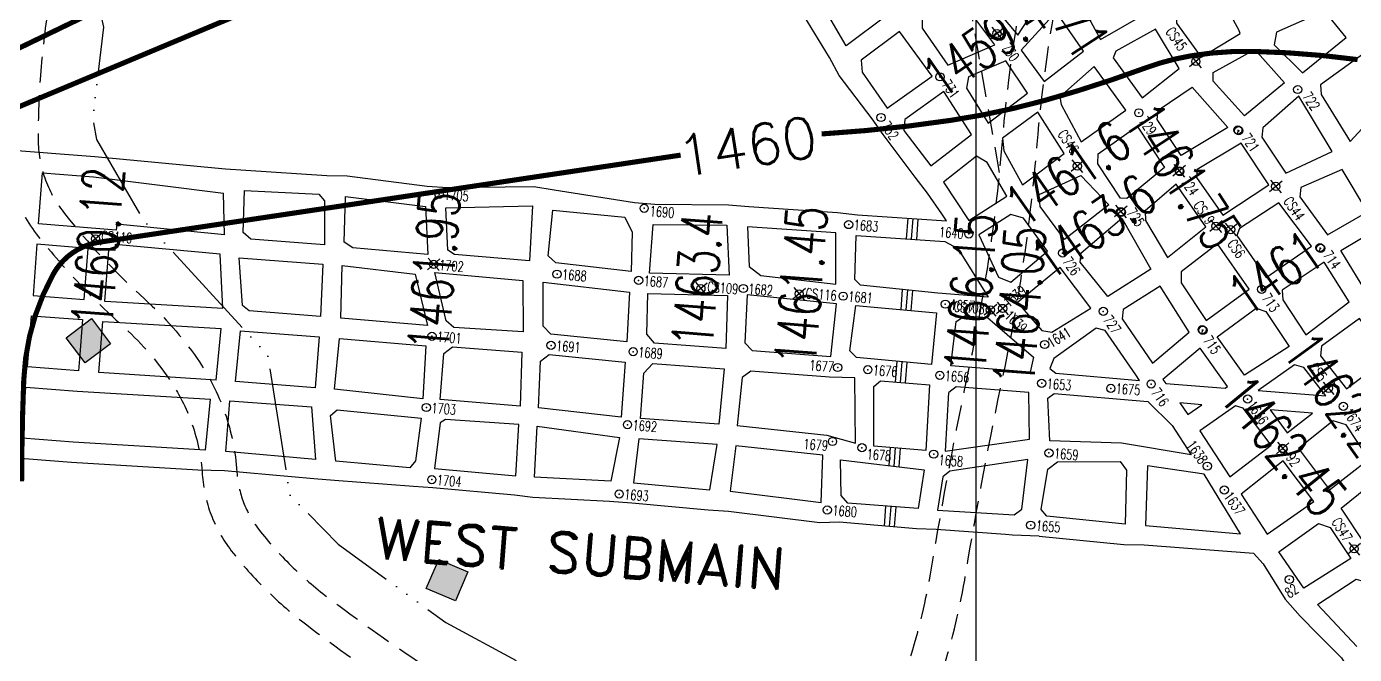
# Model space of a CAD drawing. Header units: inches. Extents: x 10131215 to 10153225, y 3476725 to 3491422.
# Drawn here: x 10141072 to 10142370, y 3482642 to 3483256 of the extents above; entities that cross this region are included whole.
import ezdxf
from ezdxf.enums import TextEntityAlignment as Align

# ---------------------------------------------------------------- set-up
doc = ezdxf.new("R2010")
doc.units = ezdxf.units.IN
doc.header["$LTSCALE"] = 100
doc.header["$MEASUREMENT"] = 0
doc.header["$PDMODE"] = 32
doc.header["$PDSIZE"] = 8
doc.linetypes.add('DASHED2', pattern=[0.375, 0.25, -0.125])
doc.linetypes.add('STREAM', pattern=[1.5, 1, -0.125, 0, -0.125, 0, -0.125, 0, -0.125])
for name, color, linetype in [('BUILDINGS', 7, 'CONTINUOUS'), ('ELEVATIONS-UPEER MASON-CONTOURS', 175, 'CONTINUOUS'), ('ELEVATIONS-UPPER MASON-SPOT', 175, 'CONTINUOUS'), ('GRID COORDINATES-VA SOUTH NAD27', 252, 'CONTINUOUS'), ('MINE WORKINGS-ADVANCED-SURVEYED', 7, 'CONTINUOUS'), ('PANEL AND MAINS LABELS', 4, 'CONTINUOUS'), ('ROADS', 34, 'DASHED2'), ('SEALS-EXISTING', 10, 'CONTINUOUS'), ('SPADS-CONTROL SURVEY-LABELS', 230, 'CONTINUOUS'), ('SPADS-CONTROL SURVEY-SYMBOLS', 230, 'CONTINUOUS'), ('SPADS-LABEL', 90, 'CONTINUOUS'), ('SPADS-SYMBOL', 90, 'CONTINUOUS'), ('WATER-SURFACE', 140, 'STREAM')]:
    doc.layers.add(name, color=color, linetype=linetype)
doc.styles.add('LEG', font='ROMAND')
doc.styles.add('LEV', font='SIMPLEX.shx', dxfattribs={"width": 0.7, "height": 40})
doc.styles.add('SP', font='SIMPLEX', dxfattribs={"width": 0.75, "height": 12})
doc.styles.get("Standard").update_dxf_attribs({"font": 'simplex.shx'})

# ---------------------------------------------------------------- blocks, each defined once
blk = doc.blocks.new('CS')
at = {"layer": 'SPADS-CONTROL SURVEY-SYMBOLS'}
for p, q in [((-5.7, 5.7), (5.7, -5.7)), ((5.7, 5.7), (-5.7, -5.7))]:
    blk.add_line(p, q, dxfattribs=at)
blk.add_circle((0, 0), 4, dxfattribs=at)
blk = doc.blocks.new('SS')
at = {"layer": 'SPADS-CONTROL SURVEY-SYMBOLS'}
blk.add_line((0, 0), (0, -4), dxfattribs=at)
blk.add_circle((0, 0), 4, dxfattribs=at)

msp = doc.modelspace()

# ---------------------------------------------------------------- linework, layer by layer
at = {"layer": 'BUILDINGS'}
for points in [[(10141110.3, 3482951.5), (10141135, 3482970.2), (10141153.7, 3482945.5), (10141129, 3482926.8)], [(10141462.4, 3482706.2), (10141474.5, 3482734.7), (10141503, 3482722.6), (10141490.9, 3482694.1)]]:
    msp.add_lwpolyline(points, close=True, dxfattribs=at)
for points in [[(10141135, 3482970.2), (10141153.7, 3482945.5), (10141110.3, 3482951.5), (10141129, 3482926.8)], [(10141474.5, 3482734.7), (10141503, 3482722.6), (10141462.4, 3482706.2), (10141490.9, 3482694.1)]]:
    msp.add_solid(points, dxfattribs=at)
at = {"layer": 'ELEVATIONS-UPEER MASON-CONTOURS', "const_width": 5}
for points in [[(10135978.9, 3483263.2, 0), (10135880.2, 3483248.3, 0.000547)], [(10136147.8, 3483288.5, 0.000001), (10135988.5, 3483264.7, 0.000023)], [(10139638.8, 3483431.7, 0.000001), (10139693.5, 3483463.7, 0.000011)], [(10138804.9, 3484318.7, 0.000002), (10138743.6, 3484310, 0.000372)], [(10139736.4, 3483488.8, -0.000003), (10139816.9, 3483535.8, -0.000201)], [(10141230, 3483314.7), (10140979, 3483193.4), (10140728, 3483072, 0.270692), (10140698, 3483027.4, -0.132528), (10140664.7, 3482928.9, -0.038708), (10140581.1, 3482822.9, -0.136458), (10140548, 3482802.4, -0.002726), (10140477.8, 3482782.3, -0.001285), (10140328.5, 3482741), (10139979.7, 3482645.5), (10139630.9, 3482549.9, 0.563221), (10139617.7, 3482503.4, -0.501829), (10139608.4, 3482452.6, -0.000773), (10139561.6, 3482429.6, -0.000898), (10139521.4, 3482410, -0.000017), (10139463.3, 3482381.8, 0.000016), (10139401.8, 3482351.9, 0.001371), (10139380.3, 3482341.4, 0.000537), (10139325.6, 3482314.4)], [(10141301, 3483276.5), (10141059.2, 3483175.2), (10140817.3, 3483073.8, 0.392899), (10140791.4, 3483016.6, -0.127413), (10140803.4, 3482846.5, -0.029723), (10140756.5, 3482657.4, -0.132967), (10140732.8, 3482620.1, -0.117262), (10140657.7, 3482578.5, -0.024944), (10140269.1, 3482490.3, -0.001318), (10140142, 3482468.4, -0.012263), (10140128.2, 3482466.4, -0.025302), (10140065.6, 3482462.2, -0.019959), (10139986, 3482463.9, -0.084275), (10139944.9, 3482473.6, 0.1199), (10139915.3, 3482478.3, 0.064698), (10139876.3, 3482470.1, 0.023672), (10139775.5, 3482429.3, 0.000793), (10139737.2, 3482411.6, 0.000203), (10139587.9, 3482342.1, 0.002877), (10139488.9, 3482295.3, 0.001787), (10139330.2, 3482218.4)], [(10142372.7, 3483223.4, 0.028009), (10142270.8, 3483231.4, 0.046992), (10142209.9, 3483227.1, 0.047224), (10142164.9, 3483215.1, -0.021062), (10142065.5, 3483183.1, -0.030216), (10141975.7, 3483164.1, -0.021744), (10141848.8, 3483150.7)], [(10141711, 3483130), (10141426.9, 3483087.4), (10141142.9, 3483044.9, 0.234334), (10141097.5, 3483013.2, 0.116095), (10141068.9, 3482909.9, 0.008918), (10141066.8, 3482810.9, -0.007728)]]:
    msp.add_lwpolyline(points, format="xyb", dxfattribs=at)
at = {"layer": 'GRID COORDINATES-VA SOUTH NAD27'}
msp.add_line((10142000, 3476730), (10142000, 3490730), dxfattribs=at)
at = {"layer": 'MINE WORKINGS-ADVANCED-SURVEYED', "flags": 128}
for points in [[(10142040.7, 3483247.4), (10142065.8, 3483286), (10142035.8, 3483330.9), (10141999.8, 3483295.7)], [(10141912.8, 3483266.8), (10141872.8, 3483236.9), (10141853.5, 3483269.8), (10141851.9, 3483280.9), (10141883.6, 3483308.6)], [(10142137.4, 3483312.7), (10142095.4, 3483290.8), (10142121.3, 3483243), (10142165.7, 3483268.6)], [(10142018.2, 3483237.8), (10141986.8, 3483279.4), (10141978.5, 3483280.9), (10141947.2, 3483266.3), (10141947.1, 3483254.1), (10141972.3, 3483218)], [(10142258, 3483248.8), (10142256.5, 3483252.6), (10142239.8, 3483283.6), (10142195.7, 3483267.6), (10142195.6, 3483259), (10142219.8, 3483225.9)], [(10142066.3, 3483201.9), (10142104.9, 3483231.6), (10142078, 3483270.2), (10142043.8, 3483232.5)], [(10142318.7, 3483210.6), (10142361.5, 3483244.9), (10142342.6, 3483268.3), (10142334, 3483268.1), (10142293.4, 3483250.3), (10142291.2, 3483237.8)], [(10141956.7, 3483207.2), (10141925, 3483250.9), (10141887.5, 3483222.8), (10141888.3, 3483211.1), (10141912.8, 3483175.8)], [(10142136.5, 3483231.7), (10142133.9, 3483225), (10142162.1, 3483186.1), (10142198.4, 3483214.6), (10142175.1, 3483253.3)], [(10142049.9, 3483190.5), (10142029, 3483222.2), (10141992.4, 3483206.5), (10141990.5, 3483195.4), (10142011.7, 3483161.4)], [(10142301.1, 3483200.8), (10142262.1, 3483168.5), (10142231.4, 3483202.2), (10142231.5, 3483210.8), (10142272.4, 3483233.2)], [(10142401, 3483181.9), (10142378.8, 3483229.4), (10142336.6, 3483198.7), (10142337.1, 3483189.3), (10142365.4, 3483143.2)], [(10142081.6, 3483186.9), (10142083.1, 3483179.5), (10142102.4, 3483143), (10142146.2, 3483173.9), (10142115.2, 3483216.8)], [(10142210.9, 3483196.6), (10142245.7, 3483157.1), (10142200.3, 3483129.5), (10142176.9, 3483164.8), (10142177.9, 3483174)], [(10141995.2, 3483150), (10141968.4, 3483192.1), (10141930.3, 3483164.8), (10141929.1, 3483154.2), (10141955.7, 3483119.5)], [(10142315.2, 3483187.5), (10142280.1, 3483156.7), (10142279.2, 3483147.5), (10142302.4, 3483112.5), (10142347.8, 3483133.4)], [(10142086, 3483131.6), (10142060.2, 3483172.1), (10142025.5, 3483146.7), (10142026.9, 3483134.3), (10142045.3, 3483100.8)], [(10142183.9, 3483118), (10142147.2, 3483087.5), (10142140.8, 3483088), (10142118.7, 3483121.4), (10142119, 3483131.4), (10142157.1, 3483158.3)], [(10142285.9, 3483101.1), (10142258.8, 3483141.8), (10142215.8, 3483115.9), (10142215.2, 3483108.1), (10142240.9, 3483071.2)], [(10142029.7, 3483089.9), (10142010.5, 3483122.8), (10142000.1, 3483129), (10141967.9, 3483103.7), (10141992.8, 3483066.1)], [(10142129.5, 3483081.4), (10142086.1, 3483047.5), (10142062.4, 3483079.8), (10142061.6, 3483091.4), (10142102.3, 3483110)], [(10142382.5, 3483074.5), (10142357.5, 3483115.8), (10142317.1, 3483098.3), (10142316.1, 3483089.2), (10142343.3, 3483052)], [(10141362.8, 3483042.4), (10141291, 3483047.9), (10141283.5, 3483054.5), (10141284.6, 3483095.3), (10141357.5, 3483091.7), (10141363, 3483085.2)], [(10142195.3, 3483101.6), (10142165.1, 3483075.6), (10142165.5, 3483066.2), (10142186.9, 3483029.9), (10142224.4, 3483059.8)], [(10141390.6, 3483039.3), (10141382, 3483045), (10141383.4, 3483089.7), (10141461.7, 3483079.7), (10141464, 3483032.8)], [(10141563.1, 3483026.8), (10141490.1, 3483032.7), (10141483.4, 3483037.2), (10141481.6, 3483078.3), (10141566.3, 3483080.5)], [(10142327.6, 3483041.1), (10142295.7, 3483083.5), (10142257.2, 3483058.2), (10142254.6, 3483051.5), (10142283.2, 3483010.2)], [(10141656.6, 3483069.4), (10141663.5, 3483054.8), (10141662.6, 3483016.1), (10141589.1, 3483024.8), (10141581.6, 3483031.4), (10141586, 3483076.1)], [(10142069.6, 3483036.1), (10142046, 3483068.4), (10142033.7, 3483072), (10142002.5, 3483052.2), (10142021.7, 3483010.7), (10142033.7, 3483005.7)], [(10142128.5, 3482991.8), (10142101.5, 3483025.4), (10142102.4, 3483034.5), (10142142.2, 3483068.3), (10142170.5, 3483018.6)], [(10141758.3, 3483012.7), (10141680.5, 3483014.7), (10141684.1, 3483062.2), (10141756.3, 3483061.5)], [(10141862.8, 3483003.7), (10141862.6, 3483054.1), (10141776.3, 3483059.9), (10141778, 3483021.2), (10141789.4, 3483012.3)], [(10142383.5, 3482992.3), (10142356.3, 3483036.7), (10142393.4, 3483058.9), (10142421.9, 3483017.8)], [(10141131.9, 3483038.8), (10141081.8, 3483042.8), (10141078, 3482992.9), (10141127.9, 3482988.9)], [(10142011.5, 3482991.2), (10141962.5, 3482994.9), (10141886.8, 3483002.8), (10141881.2, 3483008.3), (10141882.5, 3483051.5), (10141969.3, 3483045.7), (10141981.8, 3483038.7)], [(10142266.8, 3482998.8), (10142235.9, 3483043.3), (10142200.2, 3483016), (10142200.4, 3483005.2), (10142224.7, 3482968.2)], [(10141359.1, 3482972.2), (10141289.3, 3482977.6), (10141282.7, 3482983.1), (10141279.6, 3483029.7), (10141361.3, 3483023.5)], [(10141380.3, 3483022), (10141451.5, 3483013.7), (10141463.4, 3482963.3), (10141379, 3482970.7)], [(10141557.2, 3482957.1), (10141489.4, 3482961.3), (10141481.8, 3482967.9), (10141470.6, 3483015.2), (10141556.6, 3483007.3)], [(10142064, 3482958.5), (10142073.8, 3482956.8), (10142112.1, 3482980.3), (10142081.9, 3483020.2), (10142040.2, 3482985.8)], [(10142364.5, 3482986.4), (10142339.9, 3483025.3), (10142299, 3482998.1), (10142299.5, 3482988.6), (10142322.1, 3482954.4)], [(10141661, 3482996.1), (10141658.3, 3482947.3), (10141584.2, 3482955), (10141576.7, 3482962.6), (10141576.5, 3483005.7)], [(10142208.2, 3482957), (10142179.6, 3483001.8), (10142143.5, 3482979), (10142142.5, 3482969.9), (10142172.2, 3482926.7)], [(10141755.1, 3482940.9), (10141685.3, 3482946.2), (10141677.9, 3482954.8), (10141679, 3482994.8), (10141756.8, 3482992.8)], [(10141857.9, 3482933), (10141863.3, 3482984.6), (10141775.9, 3482993.3), (10141773.6, 3482946.5), (10141781, 3482938.9)], [(10141961, 3482975.9), (10141956.1, 3482925.3), (10141882.9, 3482932), (10141876.4, 3482938.6), (10141882.2, 3482983.1)], [(10142262, 3482914.9), (10142235.4, 3482952.4), (10142273.6, 3482980.4), (10142283.1, 3482977.2), (10142305.7, 3482943)], [(10142052.8, 3482917.9), (10141975, 3482923.9), (10141980.4, 3482967.4), (10141988.9, 3482972.8), (10142011, 3482971.2), (10142018.6, 3482964.6), (10142055.9, 3482932.6)], [(10142361.7, 3482901.5), (10142401.5, 3482931.8), (10142374.5, 3482970.2), (10142337.3, 3482943.1), (10142336.4, 3482933.9)], [(10141353.8, 3482902.6), (10141276, 3482908.5), (10141280.8, 3482958.1), (10141357.6, 3482952.3)], [(10141377.5, 3482950.7), (10141461.9, 3482943.4), (10141458.9, 3482891.6), (10141372.7, 3482901.1)], [(10142155.8, 3482915.3), (10142126.1, 3482958.4), (10142117.2, 3482960.8), (10142075.8, 3482931.1), (10142072, 3482921.3), (10142077.6, 3482916.9), (10142159.4, 3482909.8)], [(10141554.2, 3482884.4), (10141475.9, 3482891.2), (10141479.4, 3482936), (10141487.9, 3482942.4), (10141555.7, 3482937.2)], [(10142243.4, 3482902.3), (10142245.4, 3482903.7), (10142218.8, 3482941.2), (10142182.4, 3482910.7), (10142185.3, 3482906.8)], [(10141656.8, 3482927.4), (10141652.7, 3482873.9), (10141572.2, 3482882.9), (10141574.1, 3482928.7), (10141582.6, 3482935.1)], [(10141748.4, 3482867.1), (10141671.6, 3482872.4), (10141675, 3482916.9), (10141683.8, 3482926.3), (10141753.6, 3482920.9)], [(10142341.5, 3482894.7), (10142320, 3482922.5), (10142311, 3482924.8), (10142275.4, 3482899.8)], [(10141854, 3482856.3), (10141882, 3482848.3), (10141881.4, 3482912.1), (10141856.4, 3482913), (10141779.5, 3482918.9), (10141771, 3482912.6), (10141766.4, 3482865.6)], [(10141950.7, 3482841.3), (10141899.8, 3482845.5), (10141899.8, 3482903.7), (10141906.2, 3482909.2), (10141954.4, 3482905.4)], [(10141354.1, 3482832.4), (10141266.4, 3482840.1), (10141270.5, 3482889.9), (10141350.3, 3482883.8)], [(10142209.9, 3482837.1), (10142142, 3482848.3), (10142071.9, 3482850.7), (10142069.8, 3482892.4), (10142076.2, 3482897), (10142167.8, 3482889.2), (10142191.4, 3482865.5)], [(10142206.9, 3482876.5), (10142220.3, 3482886), (10142198.9, 3482887.7)], [(10141374, 3482830.9), (10141368.7, 3482875.3), (10141375.2, 3482880.9), (10141457.3, 3482872.7), (10141451.8, 3482831), (10141446.3, 3482824.4)], [(10141550, 3482816.4), (10141552.7, 3482866.5), (10141481.3, 3482871.6), (10141476, 3482868.1), (10141470.3, 3482823.6)], [(10142287.4, 3482880.9), (10142303.8, 3482858.6), (10142328.5, 3482877.7)], [(10141651.1, 3482854), (10141642.9, 3482811.3), (10141568, 3482815.1), (10141570.6, 3482865)], [(10141746.8, 3482847.2), (10141670, 3482852.5), (10141664.8, 3482809.6), (10141739.5, 3482802.9)], [(10141848.3, 3482790.5), (10141849.9, 3482836.7), (10141764.8, 3482845.7), (10141759.5, 3482801.4)], [(10141943.2, 3482784.4), (10141874.4, 3482789.6), (10141867.9, 3482797.1), (10141867.3, 3482832), (10141949, 3482822.3)], [(10142037, 3482778.4), (10142044.4, 3482783.9), (10142050.5, 3482832.3), (10141974, 3482821.1), (10141967.4, 3482815.6), (10141962.1, 3482783)], [(10142222.7, 3482818.1), (10142167.3, 3482826.3), (10142165.5, 3482767.8), (10142258.2, 3482759.8)], [(10142379.1, 3482750.8), (10142356.7, 3482784.8), (10142390.6, 3482812.2), (10142401.5, 3482807.3), (10142425.2, 3482772.4)], [(10142320.3, 3482706.7), (10142295.7, 3482742.2), (10142334.5, 3482769.8), (10142346, 3482766), (10142366.1, 3482735.7)]]:
    msp.add_lwpolyline(points, close=True, dxfattribs=at)
for points in [[(10141266.2, 3483116.7), (10141286.1, 3483115.2), (10141365, 3483110.2), (10141385, 3483109.6), (10141463.1, 3483099.7), (10141483, 3483098.3), (10141567.6, 3483099.4), (10141587.4, 3483096.1), (10141665.8, 3483083.7), (10141685.7, 3483082.1), (10141757.9, 3483081.4), (10141777.8, 3483079.9), (10141864.2, 3483074), (10141884, 3483071.5), (10141970.9, 3483065.7), (10141966.3, 3483072.7), (10141952.3, 3483092.8), (10141940.1, 3483108.6), (10141908.9, 3483150), (10141898.1, 3483165.5), (10141866.1, 3483207.9), (10141856.4, 3483225.5), (10141831.4, 3483266.6)], [(10140890.1, 3483146.1), (10140965, 3483142), (10141138.5, 3483128.7), (10141266.2, 3483116.7)], [(10141265.2, 3483051.9), (10141159.8, 3483062.4), (10141159.4, 3483056.6), (10141083.3, 3483062.7), (10141087.2, 3483112.6), (10141137, 3483108.8), (10141264.3, 3483092.8)], [(10141265.2, 3483051.9), (10141264.3, 3483092.8)], [(10141260.8, 3483033.2), (10141158.3, 3483042.5), (10141157.9, 3483036.7), (10141151.9, 3483037.2), (10141147.9, 3482987.3), (10141154, 3482986.8), (10141263.4, 3482980.5)], [(10141263.4, 3482980.5), (10141260.8, 3483033.2)], [(10141123.4, 3482930.9), (10141122.5, 3482919.1), (10141072.7, 3482923.1), (10141076.5, 3482973), (10141126.3, 3482969.2), (10141123.4, 3482930.9)], [(10141257, 3482910), (10141142.4, 3482917.5), (10141146.3, 3482967.4), (10141261.9, 3482960.6)], [(10141257, 3482910), (10141261.9, 3482960.6)], [(10141246.5, 3482841.6), (10141117.2, 3482849.5), (10141067.3, 3482853.3), (10141071.1, 3482903.2), (10141121, 3482899.2), (10141251.6, 3482891.3)], [(10141972.9, 3482897.9), (10141969.7, 3482840.5), (10142052, 3482852.2), (10142051.2, 3482897.9), (10141980.4, 3482903.4), (10141973, 3482897.9)], [(10141246.5, 3482841.6), (10141251.6, 3482891.3)], [(10142260.8, 3482882.7), (10142253.3, 3482884.9), (10142218.5, 3482860.3)], [(10142218.5, 3482860.3), (10142247.8, 3482815.3), (10142288.2, 3482846.5), (10142260.8, 3482882.7)], [(10142348.8, 3482870.1), (10142315.1, 3482843.3), (10142345.1, 3482802.8)], [(10142345.1, 3482802.8), (10142383.6, 3482832.7), (10142361.5, 3482866.4), (10142348.8, 3482870.1)], [(10141239, 3482822), (10141115.6, 3482829.6), (10140965, 3482841.1), (10140890.4, 3482839.3)], [(10142061.5, 3482757.5), (10142035.5, 3482758.5), (10142028.4, 3482759), (10141960.7, 3482764.1), (10141941.7, 3482764.5), (10141866, 3482771.2), (10141846.9, 3482770.6), (10141757.9, 3482781.4), (10141738, 3482783), (10141663.3, 3482789.7), (10141641.4, 3482791.4), (10141566.4, 3482795.1), (10141548.5, 3482797.5), (10141468.9, 3482804.6), (10141449.9, 3482806.1), (10141372.6, 3482811.9), (10141352.6, 3482813.4), (10141265, 3482821.2), (10141239, 3482822)], [(10142069, 3482777), (10142063.5, 3482783.4), (10142069.8, 3482822.8), (10142079.4, 3482830.1), (10142140.6, 3482830.4), (10142146.9, 3482821.9), (10142145.6, 3482769.3), (10142069, 3482777)], [(10142329.8, 3482791.4), (10142299.8, 3482831.1), (10142258.8, 3482798.5), (10142284.4, 3482759.3)], [(10142284.4, 3482759.3), (10142329.8, 3482791.4)], [(10142061.5, 3482757.5), (10142144.1, 3482749.3), (10142164.1, 3482748.8), (10142270.8, 3482740.8), (10142280.3, 3482730.5), (10142301.8, 3482695.8), (10142316.6, 3482679.2), (10142334.3, 3482661.3), (10142356.9, 3482638.5), (10142392.6, 3482581)], [(10142372.1, 3482649.7), (10142333.5, 3482690.7), (10142371.4, 3482715.4), (10142385.1, 3482711.4), (10142409.5, 3482675.1)]]:
    msp.add_lwpolyline(points, dxfattribs=at)
at = {"layer": 'ROADS', "flags": 128}
for points in [[(10140106.5, 3483999.8, 0.002661), (10140136.6, 3483888.1, 0.194702), (10140195.5, 3483810.9, 0.067407), (10140286.4, 3483772.5, 0.080849), (10140396.7, 3483761.1, -0.097389), (10140539.1, 3483741.5, -0.031712), (10140749.1, 3483654.3, -0.063664), (10140982.5, 3483499.8, -0.091081), (10141034.9, 3483434.7, -0.16648), (10141060.2, 3483284.4, 0.041719), (10141049.1, 3483145.2, 0.167411), (10141081.1, 3483053.2, 0.042765), (10141164.7, 3482963.8, -0.057805), (10141210.6, 3482911.7, -0.135942), (10141243.4, 3482817.8, 0.150038), (10141271.8, 3482743.2, 0.065618), (10141345.5, 3482670.6, 0.014862), (10141435, 3482607, 0.05754), (10141498.2, 3482574.7, -0.021034), (10141620.8, 3482522.8, -0.029813), (10141790.7, 3482429.6, -0.00987), (10141855.2, 3482387.3, -0.180741), (10141939, 3482268.1, -0.026113), (10141956.9, 3482181.4, 0.010836), (10141971.3, 3482098.5, -0.058416), (10141984.1, 3481934.5, -0.153165), (10141943.7, 3481821.2, -3.274859)], [(10142022.8, 3483113.1), (10141996.5, 3483262.1, -0.032361), (10141979.1, 3483419.1, -0.03005), (10141981.8, 3483612.6, 0.384389), (10141956, 3483645.9, 0.129312), (10141899.8, 3483641.5, -0.221765), (10141727.2, 3483658.7, -0.102556), (10141633.8, 3483744.1, 0.168018), (10141495.1, 3483841.5, 1.600029)], [(10141845.8, 3482434.6), (10141900.5, 3482549.1, 0.070615), (10141956.2, 3482726.1, -0.01124), (10141993.3, 3482923.1, 0.031581), (10142025.6, 3483143.4, -0.027895), (10142047.7, 3483302.6, -0.079604), (10142127.8, 3483520.1, -0.103597), (10142276, 3483689.7, -0.019638), (10142342.9, 3483736.1, -0.019638)], [(10141874.3, 3482415.4), (10141931.2, 3482534.5, 0.070615), (10141989.7, 3482720.6, -0.01124), (10142026.6, 3482916.1, 0.031581), (10142059.5, 3483140.6, -0.027895), (10142081.1, 3483296, -0.079604), (10142157.5, 3483503.5, -0.103597), (10142296.5, 3483662.5, -0.019638), (10142361.1, 3483707.4, 0.08866)], [(10141024.4, 3483506.7, -0.065169), (10141064.8, 3483450.9, -0.16648), (10141093.7, 3483278.9, 0.041719), (10141083, 3483145.3, 0.167411), (10141107.8, 3483074.2, 0.042765), (10141187.4, 3482989, -0.057805), (10141238.5, 3482931, -0.135942), (10141277.3, 3482820.1, 0.150038), (10141298.6, 3482764.1, 0.065618), (10141366, 3482697.7, 0.014862), (10141453.8, 3482635.3, 0.05754), (10141510, 3482606.5, -0.021034), (10141635.3, 3482553.6, -0.029813), (10141808.8, 3482458.4, -0.00987), (10141874.4, 3482415.3, -0.180741), (10141971.8, 3482276.7, -0.026113), (10141990.4, 3482186.5, 0.010836), (10142004.6, 3482105.1, -0.058416), (10142018.1, 3481933.1, -0.153165), (10141970.8, 3481800.7, -0.153165)]]:
    msp.add_lwpolyline(points, format="xyb", dxfattribs=at)
at = {"layer": 'SEALS-EXISTING'}
for p, q in [((10141933, 3483068.2), (10141931.4, 3483048.3)), ((10141938, 3483067.9), (10141936.4, 3483047.9)), ((10141943, 3483067.5), (10141941.4, 3483047.6)), ((10141927.6, 3482998.6), (10141926.1, 3482979.1)), ((10141932.6, 3482998), (10141931.1, 3482978.7)), ((10141937.6, 3482997.5), (10141936.1, 3482978.2)), ((10141922.2, 3482928.4), (10141920.7, 3482908.1)), ((10141927.2, 3482928), (10141925.6, 3482907.7)), ((10141932.2, 3482927.5), (10141930.6, 3482907.3)), ((10141915.7, 3482844.2), (10141914.4, 3482826.4)), ((10141920.7, 3482843.8), (10141919.3, 3482825.8)), ((10141925.7, 3482843.4), (10141924.3, 3482825.2)), ((10141911.3, 3482786.8), (10141909.8, 3482767.3)), ((10141916.3, 3482786.4), (10141914.8, 3482766.9)), ((10141921.3, 3482786.1), (10141919.8, 3482766.4))]:
    msp.add_line(p, q, dxfattribs=at)
at = {"layer": 'SPADS-SYMBOL'}
for p in [(10142021.9, 3483246.5), (10141964.5, 3483206.5), (10142314.2, 3483194.1), (10141906.9, 3483166.8), (10142158.9, 3483171.4), (10142256.5, 3483153.9), (10142199, 3483113.9), (10141474.9, 3483091.7), (10141675.3, 3483078), (10141875.3, 3483062.1), (10142141.8, 3483074.1), (10141992.7, 3483052.9), (10142336.6, 3483038.8), (10141469.6, 3483023.2), (10142084.4, 3483034.2), (10141590.2, 3483013.6), (10141669.9, 3483007.5), (10141772.3, 3482999.6), (10142279, 3482998.8), (10141869.9, 3482992.1), (10141969.7, 3482984.3), (10142025.7, 3482980.1), (10142124.1, 3482977.2), (10142221.5, 3482958.7), (10141467.9, 3482952.9), (10141584.3, 3482944), (10141664.6, 3482937.8), (10142066.9, 3482944.8), (10141864.5, 3482922.4), (10141894, 3482920.2), (10141964.3, 3482914.7), (10142063.9, 3482906.9), (10142131.5, 3482901.9), (10142170.9, 3482906.2), (10141462.5, 3482883.2), (10142265.2, 3482891.5), (10142358.8, 3482884.4), (10141659.1, 3482866.4), (10141859.4, 3482850), (10141888.2, 3482843.9), (10142300, 3482842.6), (10141958.4, 3482837.6), (10142071, 3482838.8), (10142225.9, 3482825.9), (10141467.8, 3482812.7), (10142242.5, 3482802.6), (10141650.9, 3482798.6), (10141854.3, 3482783.1), (10142053.2, 3482768.2), (10142305.9, 3482715.1)]:
    msp.add_point(p, dxfattribs=at)
at = {"layer": 'WATER-SURFACE', "flags": 128}
msp.add_lwpolyline([(10140287, 3486440.5), (10140404.6, 3486317.9), (10140483.6, 3486217.8), (10140546, 3486173.8), (10140678.6, 3486050.3), (10140769.7, 3485984.5), (10140857.6, 3485949), (10140925.3, 3485909.7), (10141001.4, 3485844.8), (10141101.9, 3485688.3), (10141108.5, 3485632.7), (10141132.9, 3485541), (10141197.6, 3485371.6), (10141212.9, 3485295.5), (10141212.6, 3485210.3), (10141222.4, 3485124.5), (10141234.9, 3485083.7), (10141219.4, 3484834.1), (10141211.4, 3484784.5), (10141194.2, 3484750.5), (10141184.9, 3484680.9), (10141143.8, 3484583.2), (10141129.6, 3484513.9), (10141124.3, 3484429.1), (10141055.2, 3484283), (10141050.6, 3484128), (10140994, 3484021.2), (10140961, 3483893), (10140967.3, 3483832.5), (10140991.6, 3483740.7), (10141056.9, 3483581.3), (10141106.6, 3483493.1), (10141117.5, 3483427.3), (10141127.4, 3483382.8), (10141141.9, 3483335.5), (10141139.1, 3483290.6), (10141146.9, 3483255), (10141136.4, 3483165.5), (10141140.1, 3483145.2), (10141185.4, 3483067.2), (10141307.4, 3482934.4), (10141329, 3482797.7), (10141376.1, 3482749.7), (10141481.5, 3482673), (10141607.5, 3482605.1), (10141744.1, 3482546.5), (10141806.5, 3482502.5), (10141923.5, 3482450.2), (10141951.6, 3482418.3), (10141987.1, 3482346), (10142044.7, 3482061.8), (10142044.4, 3482056.8), (10142039.5, 3481635)], dxfattribs=at)

# ---------------------------------------------------------------- block references
at = {"layer": 'SPADS-CONTROL SURVEY-SYMBOLS', "xscale": 1.000028516851045, "yscale": 1.000028516851045, "zscale": 1.000028516851045}
for name, p, rotation in [('CS', (10142020.3, 3483248.9), 355.6010289688139), ('CS', (10142214.6, 3483221.6), 355.6010292774272), ('SS', (10142255.7, 3483154.6), 355.6010293474256), ('CS', (10142098.7, 3483119.2), 355.6010291024587), ('CS', (10142198.3, 3483114.6), 355.6010292598176), ('CS', (10142292.7, 3483099.4), 355.6010294099173), ('CS', (10142141.2, 3483074.8), 355.601029172779), ('CS', (10142234.3, 3483060.5), 355.6010293207681), ('CS', (10141139, 3483048.1), 355.6010275937807), ('CS', (10142248.6, 3483057.2), 355.6010293436816), ('SS', (10142335.9, 3483039.6), 355.6010294826808), ('CS', (10141469.6, 3483023.2), 355.6010281172863), ('CS', (10141730.8, 3482999.5), 355.6010285311611), ('CS', (10141826.9, 3482994.3), 355.6010286831082), ('CS', (10142013.8, 3482978.6), 355.6010289791854), ('CS', (10142025.8, 3482980), 355.6010289979795), ('SS', (10142220.8, 3482959.4), 355.6010293073129), ('CS', (10142344.3, 3482902), 355.6010295064963), ('CS', (10142299.5, 3482843.3), 355.6010294403489), ('CS', (10142369.4, 3482745), 355.6010295581476)]:
    msp.add_blockref(name, p, dxfattribs=dict(at, rotation=rotation))

# ---------------------------------------------------------------- texts
at = {"layer": 'ELEVATIONS-UPEER MASON-CONTOURS'}
msp.add_text('1460', height=40, rotation=8.7332, dxfattribs=at).set_placement((10141846.8, 3483129), align=Align.RIGHT)
at = {"layer": 'ELEVATIONS-UPPER MASON-SPOT', "style": 'LEV', "width": 0.7}
for s, rotation, p in [('1457.71', 303.2549, (10142073.3, 3483295.9)), ('1459.4', 34.7892, (10142008.3, 3483237.7)), ('1461.75', 303.2549, (10142201.9, 3483109.6)), ('1461.6', 34.7892, (10142089.3, 3483112.2)), ('1460.12', 85.6011, (10141141.3, 3483040.2)), ('1463.6', 34.7892, (10142114.4, 3483060)), ('1461.95', 85.6011, (10141469.9, 3483016.3)), ('1463.4', 85.6011, (10141727.3, 3483008.2)), ('1461.45', 85.6011, (10141828.9, 3483002.4)), ('1466.15', 85.6011, (10141994.8, 3482995.4)), ('1464.05', 85.6011, (10142042.2, 3482982.9)), ('1461', 34.7892, (10142292.3, 3483014.8)), ('1462.21', 305.9993, (10142359.6, 3482886.2)), ('1462.45', 309.2752, (10142300.3, 3482845.7))]:
    msp.add_text(s, height=40, rotation=rotation, dxfattribs=at).set_placement(p, align=Align.MIDDLE)
at = {"layer": 'PANEL AND MAINS LABELS', "style": 'LEG'}
msp.add_text('WEST SUBMAIN', height=40.001, rotation=355.6011, dxfattribs=at).set_placement((10141612.9, 3482740.2), align=Align.MIDDLE)
at = {"layer": 'SPADS-CONTROL SURVEY-LABELS', "style": 'SP', "width": 0.7}
for s, rotation, p in [('CS45', 304.8733, (10142195.5, 3483243.6)), ('730', 304.8733, (10142033.4, 3483230.6)), ('CS46', 304.8733, (10142090, 3483143.3)), ('721', 304.8733, (10142268, 3483142.2)), ('724', 304.8355, (10142208.8, 3483099.6)), ('CS19', 304.8733, (10142222.7, 3483073.9)), ('CS44', 304.8733, (10142310.6, 3483077.7)), ('725', 304.8733, (10142155.7, 3483069.2)), ('CS110', 355.55, (10141159.9, 3483049.9)), ('CS6', 304.8733, (10142254.2, 3483038.6)), ('1702', 355.5293, (10141487, 3483021.7)), ('714', 304.8733, (10142347.6, 3483027.7)), ('CS109', 355.5293, (10141752.2, 3483000.1)), ('CS116', 355.5293, (10141848.4, 3482993.8)), ('CS108', 355.5293, (10141993.1, 3482980.8)), ('1639', 316.4698, (10142038.8, 3482967.2)), ('715', 304.8733, (10142230.4, 3482944.4)), ('92', 305.8124, (10142309.7, 3482832.2))]:
    msp.add_text(s, height=10, rotation=rotation, dxfattribs=at).set_placement(p, align=Align.MIDDLE)
for s, rotation, p in [('CS5', 306.5671, (10142324.6, 3482922.5)), ('CS47', 301.7683, (10142346.9, 3482771.5))]:
    msp.add_text(s, height=10, rotation=rotation, dxfattribs=at).set_placement(p)
at = {"layer": 'SPADS-LABEL', "style": 'SP', "width": 0.7}
for s, rotation, p in [('731', 304.8355, (10141975, 3483194.7)), ('722', 304.8355, (10142327.4, 3483182.8)), ('732', 304.8355, (10141915.6, 3483154.1)), ('729', 304.8355, (10142167.7, 3483158.7)), ('726', 304.8355, (10142093.1, 3483021.4)), ('1639', 39.4712, (10142037.5, 3482992)), ('713', 304.8355, (10142287.7, 3482985.7)), ('727', 304.8355, (10142132.8, 3482964.4)), ('1641', 31.6366, (10142080.9, 3482951.8)), ('1675', 356.3264, (10142148.3, 3482901)), ('716', 304.8355, (10142179.7, 3482893.4)), ('1636', 304.8355, (10142275.2, 3482878.3)), ('1674', 304.8355, (10142368.9, 3482871.2)), ('1638', 304.8355, (10142215.8, 3482839.6)), ('1637', 304.8355, (10142252.3, 3482789.4)), ('82', 34.8355, (10142308.1, 3482704))]:
    msp.add_text(s, height=10, rotation=rotation, dxfattribs=at).set_placement(p, align=Align.MIDDLE)
for s, p in [('1705', (10141479.5, 3483086.5)), ('1690', (10141680.5, 3483070.4)), ('1683', (10141879.9, 3483056.9)), ('1640', (10141963.3, 3483050)), ('1688', (10141594.8, 3483008.4)), ('1687', (10141674.5, 3483002.2)), ('1682', (10141776.9, 3482994.4)), ('1681', (10141874.5, 3482986.9)), ('1657', (10141974.3, 3482979)), ('1701', (10141472.5, 3482947.6)), ('1691', (10141588.9, 3482938.7)), ('1689', (10141669.2, 3482932.5)), ('1677', (10141836.5, 3482919.7)), ('1676', (10141898.6, 3482914.9)), ('1656', (10141968.9, 3482909.4)), ('1653', (10142068.6, 3482901.7)), ('1703', (10141467.1, 3482877.9)), ('1692', (10141663.7, 3482861.1)), ('1679', (10141830.7, 3482842.7)), ('1678', (10141892.5, 3482832.7)), ('1658', (10141962.8, 3482827.1)), ('1659', (10142075.6, 3482833.5)), ('1704', (10141472.4, 3482807.4)), ('1693', (10141655.5, 3482793.4)), ('1680', (10141859, 3482777.8)), ('1655', (10142057.9, 3482762.9))]:
    msp.add_text(s, height=10, rotation=355.601, dxfattribs=at).set_placement(p)

doc.saveas('drawing.dxf')
